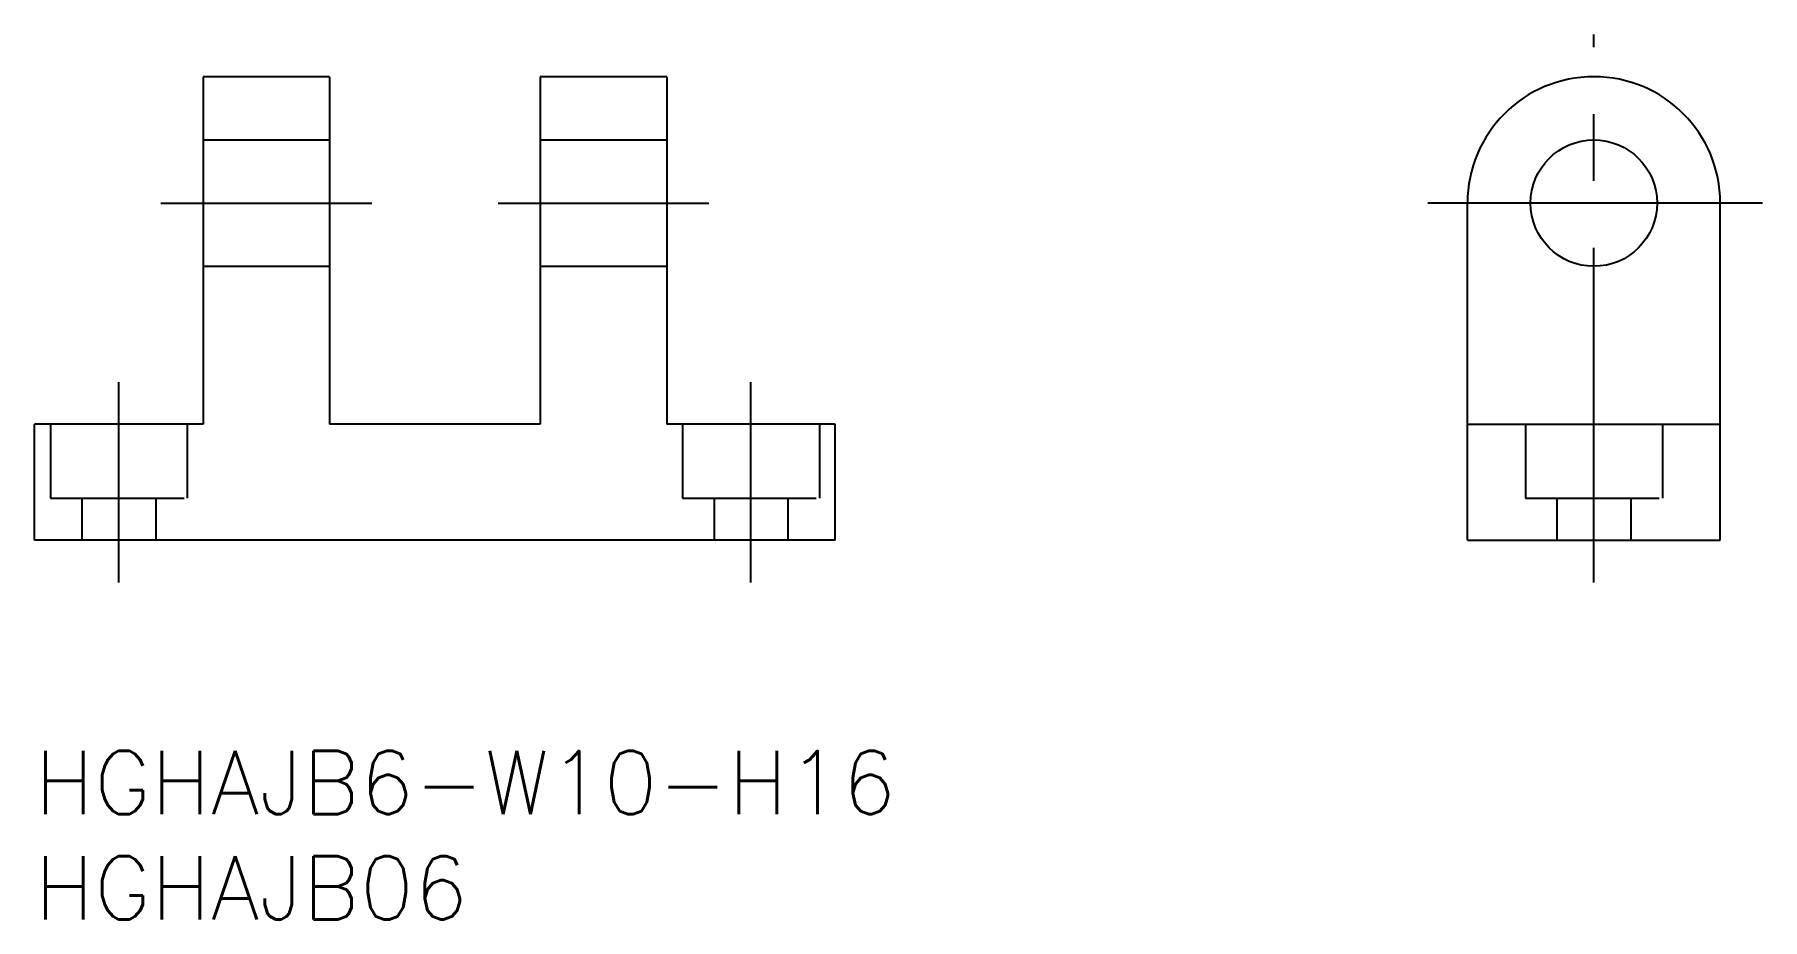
# Model space of a CAD drawing. Extents: x 0 to 82, y -8 to 34.
import ezdxf

# ---------------------------------------------------------------- set-up
doc = ezdxf.new("R2010")
doc.units = 0
doc.header["$LTSCALE"] = 0.5
doc.linetypes.add('CENTER', pattern=[50.8, 31.75, -6.35, 6.35, -6.35])
doc.linetypes.add('DASHED', pattern=[19.05, 12.7, -6.35])
for name, color, linetype in [('MSM_CENTER', 1, 'CENTER'), ('MSM_CONTINUOUS', 7, 'CONTINUOUS'), ('MSM_DASHED', 4, 'DASHED'), ('MSM_PART_NUMBER', 7, 'CONTINUOUS')]:
    doc.layers.add(name, color=color, linetype=linetype)
doc.styles.get("Standard").update_dxf_attribs({"font": 'txt.shx', "height": 3, "bigfont": 'bigfont.shx'})

# ---------------------------------------------------------------- blocks, each defined once
blk = doc.blocks.new('*U2')
at = {"layer": 'MSM_PART_NUMBER'}
blk.add_text('HGHAJB6-W10-H16', height=3, dxfattribs=at).set_placement((0, -3))
blk = doc.blocks.new('*U3')
at = {"layer": 'MSM_PART_NUMBER'}
blk.add_text('HGHAJB06', height=3, dxfattribs=at).set_placement((0, -8))

msp = doc.modelspace()

# ---------------------------------------------------------------- linework, layer by layer
at = {"layer": 'MSM_CENTER'}
for p, q in [((74, 8), (74, 34)), ((6, 26), (16, 26)), ((22, 26), (32, 26)), ((82, 26), (66, 26)), ((4, 8), (4, 17.5)), ((34, 8), (34, 17.5))]:
    msp.add_line(p, q, dxfattribs=at)
at = {"layer": 'MSM_CONTINUOUS'}
for p, q in [((14, 32), (8, 32)), ((8, 32), (8, 15.5)), ((14, 32), (14, 15.5)), ((30, 32), (24, 32)), ((24, 32), (24, 15.5)), ((30, 32), (30, 15.5)), ((68, 10), (68, 26)), ((80, 10), (80, 26)), ((0, 10), (0, 15.5)), ((8, 15.5), (0, 15.5)), ((24, 15.5), (14, 15.5)), ((38, 15.5), (30, 15.5)), ((38, 10), (38, 15.5)), ((68, 15.5), (80, 15.5)), ((38, 10), (0, 10)), ((68, 10), (80, 10))]:
    msp.add_line(p, q, dxfattribs=at)
msp.add_circle((74, 26), 3, dxfattribs=at)
msp.add_arc((74, 26), 6, 0, 180, dxfattribs=at)
at = {"layer": 'MSM_DASHED'}
for p, q in [((8, 29), (14, 29)), ((24, 29), (30, 29)), ((8, 23), (14, 23)), ((24, 23), (30, 23)), ((0.75, 15.5), (0.75, 12)), ((7.25, 15.5), (7.25, 12)), ((30.75, 15.5), (30.75, 12)), ((37.25, 15.5), (37.25, 12)), ((70.75, 15.5), (70.75, 12)), ((77.25, 15.5), (77.25, 12)), ((0.75, 12), (7.25, 12)), ((2.25, 12), (2.25, 10)), ((5.75, 12), (5.75, 10)), ((30.75, 12), (37.25, 12)), ((32.25, 12), (32.25, 10)), ((35.75, 12), (35.75, 10)), ((70.75, 12), (77.25, 12)), ((72.25, 12), (72.25, 10)), ((75.75, 12), (75.75, 10))]:
    msp.add_line(p, q, dxfattribs=at)

# ---------------------------------------------------------------- block references
at = {"layer": 'MSM_CONTINUOUS'}
for name in ['*U2', '*U3']:
    msp.add_blockref(name, (0, 0), dxfattribs=at)

doc.saveas('drawing.dxf')
